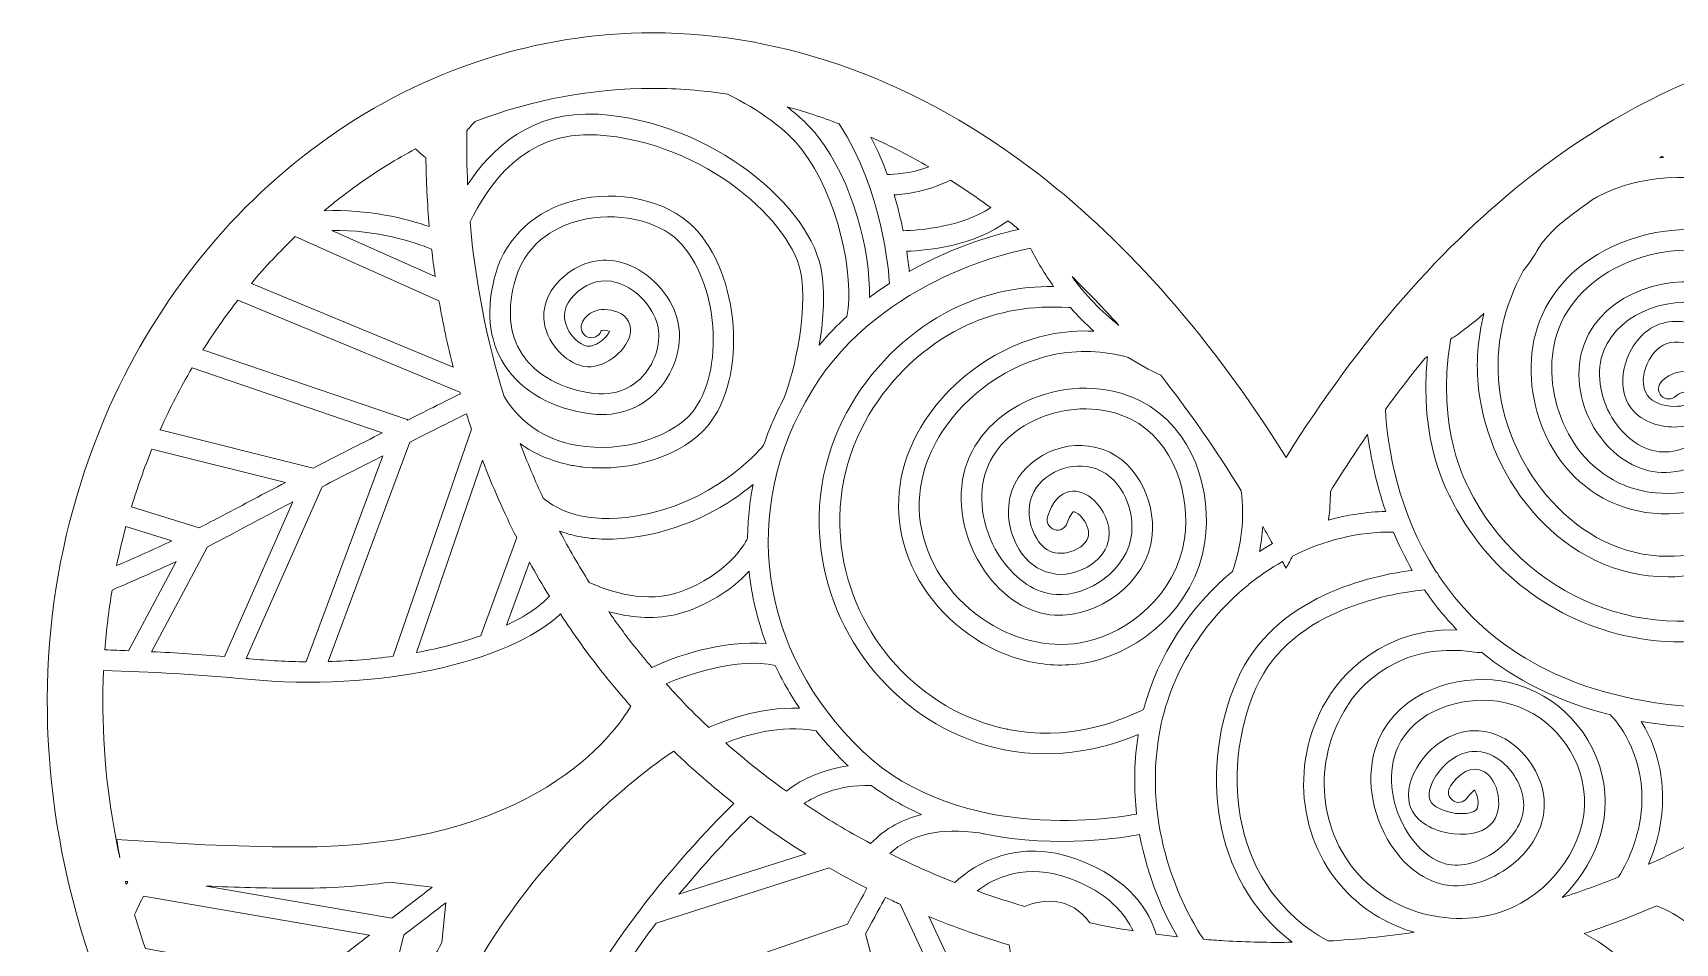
# Model space of a CAD drawing. Extents: x 16 to 8959, y -909 to -91.
# Drawn here: x 4625 to 5216, y -419 to -92 of the extents above; entities that cross this region are included whole.
import ezdxf

# ---------------------------------------------------------------- set-up
doc = ezdxf.new("R2010")
doc.units = 0
doc.header["$MEASUREMENT"] = 0
doc.layers.add('Layer 1', color=7, linetype='Continuous')

msp = doc.modelspace()

# ---------------------------------------------------------------- linework, layer by layer
at = {"layer": 'Layer 1', "lineweight": 0}
for points, knots in [([(5499.48, -226.33), (5481.85, -186.9), (5454.75, -153.49), (5421.11, -129.71), (5386.04, -104.91), (5345.53, -91.8), (5303.95, -91.8), (5256.05, -91.8), (5208.03, -109.39), (5165.06, -142.66), (5132.36, -167.98), (5102.49, -202.19), (5076, -244.61), (5049.52, -202.2), (5019.66, -168), (4986.95, -142.67), (4943.98, -109.4), (4895.95, -91.81), (4848.04, -91.8), (4806.47, -91.8), (4765.96, -104.91), (4730.9, -129.69), (4697.25, -153.47), (4670.15, -186.88), (4652.52, -226.31), (4631.14, -274.13), (4624.87, -327.84), (4634.41, -381.63), (4644.97, -441.15), (4673.77, -497.53), (4720, -549.22), (4873.89, -721.22), (5050.96, -885.08), (5052.74, -886.72), (5052.74, -886.72), (5076.01, -908.2), (5076.01, -908.2), (5076.01, -908.2), (5099.28, -886.71), (5099.28, -886.71), (5101.05, -885.08), (5278.13, -721.22), (5432.01, -549.22), (5478.24, -497.54), (5507.03, -441.16), (5517.59, -381.65), (5527.12, -327.86), (5520.86, -274.15), (5499.48, -226.33)], [0, 0, 0, 0, 1, 1, 1, 2, 2, 2, 3, 3, 3, 4, 4, 4, 5, 5, 5, 6, 6, 6, 7, 7, 7, 8, 8, 8, 9, 9, 9, 10, 10, 10, 11, 11, 11, 12, 12, 12, 13, 13, 13, 14, 14, 14, 15, 15, 15, 16, 16, 16, 16]), ([(4848.04, -111.8), (4848.04, -111.8), (4848.05, -111.8), (4848.06, -111.8), (4857.02, -111.8), (4865.99, -112.5), (4874.94, -113.86), (4886.35, -119.5), (4896.19, -126.6), (4901.68, -133.74), (4914.62, -150.61), (4920.85, -179.33), (4917.9, -193.83), (4914.45, -196.99), (4911.11, -200.44), (4907.94, -204.23), (4909.31, -196.31), (4910.08, -187.16), (4908.91, -178.43), (4905.7, -154.47), (4869.08, -123.55), (4828.34, -121.11), (4804.21, -119.65), (4789.83, -133.63), (4781.39, -146.45), (4781.1, -139.98), (4781.03, -133.5), (4781.15, -127.02), (4781.31, -126.83), (4781.46, -126.63), (4781.59, -126.4), (4781.62, -126.36), (4782.46, -125.33), (4784.14, -123.69), (4804.61, -115.85), (4826.17, -111.8), (4848.04, -111.8)], [0, 0, 0, 0, 1, 1, 1, 2, 2, 2, 3, 3, 3, 4, 4, 4, 5, 5, 5, 6, 6, 6, 7, 7, 7, 8, 8, 8, 9, 9, 9, 10, 10, 10, 11, 11, 11, 12, 12, 12, 12]), ([(4933.24, -181.96), (4930.83, -183.53), (4928.42, -185.23), (4926.03, -187.05), (4926.45, -169.98), (4920.1, -145.55), (4907.56, -129.22), (4904.73, -125.53), (4900.89, -121.88), (4896.37, -118.41), (4902.67, -120.13), (4908.94, -122.19), (4915.17, -124.57), (4930.86, -148.81), (4933.02, -178.11), (4933.24, -181.96)], [0, 0, 0, 0, 1, 1, 1, 2, 2, 2, 3, 3, 3, 4, 4, 4, 5, 5, 5, 5]), ([(4808.63, -259.28), (4805.61, -252.83), (4802.84, -246.27), (4800.33, -239.62), (4805.54, -243.35), (4811.59, -245.96), (4818.3, -247.32), (4819.88, -247.64), (4821.48, -247.88), (4823.13, -248.06), (4840.34, -249.93), (4859.13, -243.71), (4867.8, -233.27), (4882.21, -215.91), (4879.47, -178.35), (4862.57, -161.49), (4853.06, -152.01), (4835.53, -148.15), (4819.93, -152.1), (4805.81, -155.67), (4795.5, -165.08), (4791.64, -177.92), (4787.77, -190.81), (4788.85, -202.42), (4794.77, -211.47), (4800.94, -220.91), (4812.22, -227.28), (4825.85, -228.92), (4836.02, -230.16), (4845.01, -226.61), (4851.17, -218.91), (4857.13, -211.48), (4859.23, -201.13), (4856.39, -193.16), (4853.24, -184.29), (4845.36, -176.77), (4836.78, -174.44), (4829.61, -172.44), (4822.32, -174.18), (4816.32, -179.23), (4807.79, -186.41), (4808.33, -194.13), (4809.41, -198.09), (4811.45, -205.59), (4818.1, -210.9), (4823.24, -211.85), (4830.08, -213), (4838.17, -206.65), (4839.75, -200.84), (4840.77, -197.07), (4839.1, -193.74), (4835.47, -192.36), (4832.1, -191.07), (4829.12, -191), (4826.61, -192.15), (4823.67, -193.49), (4822.65, -195.98), (4822.47, -196.46), (4821.77, -198.39), (4822.73, -200.61), (4824.66, -201.31), (4826.55, -201.98), (4828.67, -201.11), (4829.37, -199.18), (4829.62, -198.73), (4830.62, -198.57), (4832.49, -199.18), (4832.21, -199.87), (4831.45, -201.08), (4829.91, -202.36), (4828.02, -203.92), (4825.89, -204.77), (4824.47, -204.52), (4821.9, -204.2), (4817.81, -200.73), (4816.57, -196.14), (4815.47, -192.14), (4817, -188.36), (4821.1, -184.91), (4825.29, -181.38), (4829.93, -180.19), (4834.84, -181.61), (4841.17, -183.33), (4847.03, -188.97), (4849.4, -195.64), (4851.37, -201.19), (4849.72, -208.85), (4845.38, -214.28), (4842.77, -217.52), (4836.89, -222.79), (4826.74, -221.56), (4815.37, -220.16), (4805.95, -215.02), (4800.98, -207.4), (4796.23, -200.14), (4795.48, -190.94), (4798.75, -180.05), (4802.98, -165.98), (4814.97, -161.01), (4821.75, -159.29), (4834.75, -156.02), (4849.71, -159.15), (4857.32, -166.75), (4871.65, -181.04), (4874.19, -213.95), (4862.08, -228.53), (4856.07, -235.77), (4840.65, -242.5), (4823.93, -240.68), (4814.72, -239.68), (4802.46, -235.7), (4794.49, -222.64), (4788.19, -202.26), (4784.11, -181.18), (4782.25, -159.86), (4788.66, -146.98), (4801.49, -126.92), (4827.9, -128.52), (4866.97, -130.91), (4899.02, -160.56), (4901.55, -179.42), (4904.17, -198.97), (4895.74, -222.04), (4895.33, -223.17), (4892.37, -228.75), (4889.91, -234.43), (4887.95, -240.18), (4885.65, -242.96), (4869.6, -261.25), (4841.69, -265.73), (4823.96, -268.57), (4813.86, -263.64), (4808.63, -259.28)], [0, 0, 0, 0, 1, 1, 1, 2, 2, 2, 3, 3, 3, 4, 4, 4, 5, 5, 5, 6, 6, 6, 7, 7, 7, 8, 8, 8, 9, 9, 9, 10, 10, 10, 11, 11, 11, 12, 12, 12, 13, 13, 13, 14, 14, 14, 15, 15, 15, 16, 16, 16, 17, 17, 17, 18, 18, 18, 19, 19, 19, 20, 20, 20, 21, 21, 21, 22, 22, 22, 23, 23, 23, 24, 24, 24, 25, 25, 25, 26, 26, 26, 27, 27, 27, 28, 28, 28, 29, 29, 29, 30, 30, 30, 31, 31, 31, 32, 32, 32, 33, 33, 33, 34, 34, 34, 35, 35, 35, 36, 36, 36, 37, 37, 37, 38, 38, 38, 39, 39, 39, 40, 40, 40, 41, 41, 41, 42, 42, 42, 43, 43, 43, 44, 44, 44, 44]), ([(4932.46, -142.73), (4930.84, -138.32), (4928.89, -133.8), (4926.58, -129.31), (4933.6, -132.48), (4940.55, -136.05), (4947.41, -140.05), (4940.47, -142.54), (4934.68, -142.76), (4932.46, -142.73)], [0, 0, 0, 0, 1, 1, 1, 2, 2, 2, 3, 3, 3, 3]), ([(4742.44, -146.03), (4748.98, -141.4), (4755.73, -137.24), (4762.64, -133.53), (4763.3, -134.11), (4763.96, -134.71), (4764.59, -135.34), (4765.14, -135.87), (4765.74, -136.3), (4766.38, -136.63), (4766.47, -144.95), (4766.87, -153.25), (4767.6, -161.52), (4759.42, -158.69), (4745.71, -155.14), (4729.72, -155.84), (4733.84, -152.4), (4738.07, -149.11), (4742.44, -146.03)], [0, 0, 0, 0, 1, 1, 1, 2, 2, 2, 3, 3, 3, 4, 4, 4, 5, 5, 5, 6, 6, 6, 6]), ([(5177.31, -158.47), (5180.37, -156.1), (5183.47, -153.82), (5186.58, -151.63), (5187.04, -151.37), (5187.5, -151.09), (5187.97, -150.84), (5205.39, -141.7), (5227.55, -141.46), (5248.78, -150.1), (5271.79, -159.51), (5289.01, -177.41), (5296.04, -199.22), (5308.55, -238.09), (5286.7, -282.38), (5247.33, -297.95), (5207.4, -313.74), (5161, -295.11), (5141.57, -255.3), (5141.45, -255.09), (5129.69, -234.19), (5135.19, -202.47), (5135.21, -202.34), (5135.21, -202.22), (5135.22, -202.1), (5135.48, -201.88), (5135.75, -201.66), (5136.02, -201.44), (5136.27, -201.33), (5136.53, -201.21), (5136.77, -201.04), (5139.45, -199.22), (5143.12, -196.48), (5147.22, -192.82), (5145, -201.6), (5144.28, -210.81), (5145.33, -219.98), (5149.14, -253.15), (5175.65, -287.47), (5213.41, -287.59), (5240.65, -287.65), (5272.49, -267.99), (5278.64, -234.99), (5282.94, -211.92), (5273.9, -181.75), (5248.3, -168.73), (5232.98, -160.92), (5212.94, -160.5), (5195.97, -167.6), (5181.16, -173.8), (5170.66, -184.6), (5166.39, -198.04), (5159.1, -220.99), (5170.04, -253.06), (5197.38, -262.4), (5211.19, -267.1), (5227.95, -265.15), (5241.12, -257.31), (5252.2, -250.71), (5259.33, -241.01), (5261.19, -229.98), (5264.31, -211.58), (5252.06, -187.47), (5229.5, -182.31), (5211.12, -178.19), (5187.06, -187.24), (5182.27, -207.19), (5179.91, -217.01), (5182.59, -228.6), (5189.26, -237.45), (5195.01, -245.08), (5202.99, -249.67), (5211.13, -250.01), (5220.2, -250.41), (5230.01, -245.69), (5236.75, -237.71), (5242.36, -231.07), (5244.73, -223.32), (5243.26, -216.46), (5241.69, -209.13), (5235.42, -201.95), (5227.29, -198.17), (5220.49, -195.02), (5213.56, -194.8), (5208.3, -197.58), (5203.23, -200.29), (5199.17, -205.99), (5197.72, -212.47), (5196.49, -217.94), (5197.36, -223.02), (5200.17, -226.77), (5204.23, -232.22), (5211.48, -233.89), (5216.9, -233.63), (5221.82, -233.4), (5225.64, -231.66), (5227.36, -228.84), (5228.73, -226.6), (5228.92, -223.47), (5227.88, -220.46), (5226.83, -217.45), (5224.73, -215.18), (5222.12, -214.22), (5218.65, -212.94), (5214.48, -214.07), (5211.24, -217.14), (5209.75, -218.55), (5209.69, -220.89), (5211.09, -222.38), (5212.5, -223.89), (5214.85, -223.95), (5216.34, -222.53), (5217.59, -221.36), (5218.96, -220.96), (5219.57, -221.19), (5220.01, -221.36), (5220.49, -221.96), (5220.79, -222.71), (5221.22, -223.77), (5221.15, -224.73), (5221.04, -224.95), (5220.78, -225.3), (5219.05, -226.25), (5215.79, -226.23), (5211.69, -226.23), (5207.88, -224.7), (5206.11, -222.32), (5204.1, -219.64), (5204.53, -216.02), (5204.96, -214.09), (5205.92, -209.8), (5208.67, -205.8), (5211.79, -204.14), (5214.97, -202.45), (5219.49, -202.73), (5224.16, -204.9), (5230.16, -207.69), (5234.92, -212.96), (5236, -218.01), (5236.99, -222.62), (5235.2, -228.05), (5231.08, -232.92), (5225.87, -239.09), (5218.17, -242.88), (5211.45, -242.6), (5205.56, -242.37), (5199.6, -238.83), (5195.19, -232.98), (5189.82, -225.86), (5187.64, -216.64), (5189.49, -208.92), (5193.16, -193.64), (5212.94, -185.97), (5227.84, -189.54), (5246.37, -193.79), (5256.43, -213.61), (5253.88, -228.74), (5252.38, -237.59), (5246.5, -245.47), (5237.32, -250.93), (5225.96, -257.69), (5211.56, -259.38), (5199.78, -255.37), (5177.16, -247.65), (5167.23, -219.92), (5173.47, -200.28), (5177.06, -188.96), (5186.07, -179.78), (5198.84, -174.45), (5213.83, -168.16), (5231.49, -168.52), (5244.93, -175.34), (5267.28, -186.71), (5275.14, -213.27), (5271.34, -233.63), (5265.9, -262.82), (5237.63, -280.22), (5213.43, -280.17), (5180.21, -280.08), (5156.07, -248.43), (5152.71, -219.13), (5151.06, -204.78), (5154.41, -190), (5161.41, -177.43), (5163.7, -174.4), (5165.94, -171.1), (5168.06, -167.52), (5169.81, -165.33), (5171.71, -163.26), (5173.71, -161.31), (5174.9, -160.35), (5176.1, -159.4), (5177.31, -158.47)], [0, 0, 0, 0, 1, 1, 1, 2, 2, 2, 3, 3, 3, 4, 4, 4, 5, 5, 5, 6, 6, 6, 7, 7, 7, 8, 8, 8, 9, 9, 9, 10, 10, 10, 11, 11, 11, 12, 12, 12, 13, 13, 13, 14, 14, 14, 15, 15, 15, 16, 16, 16, 17, 17, 17, 18, 18, 18, 19, 19, 19, 20, 20, 20, 21, 21, 21, 22, 22, 22, 23, 23, 23, 24, 24, 24, 25, 25, 25, 26, 26, 26, 27, 27, 27, 28, 28, 28, 29, 29, 29, 30, 30, 30, 31, 31, 31, 32, 32, 32, 33, 33, 33, 34, 34, 34, 35, 35, 35, 36, 36, 36, 37, 37, 37, 38, 38, 38, 39, 39, 39, 40, 40, 40, 41, 41, 41, 42, 42, 42, 43, 43, 43, 44, 44, 44, 45, 45, 45, 46, 46, 46, 47, 47, 47, 48, 48, 48, 49, 49, 49, 50, 50, 50, 51, 51, 51, 52, 52, 52, 53, 53, 53, 54, 54, 54, 55, 55, 55, 56, 56, 56, 57, 57, 57, 58, 58, 58, 59, 59, 59, 60, 60, 60, 61, 61, 61, 62, 62, 62, 63, 63, 63, 64, 64, 64, 64]), ([(5212.01, -136.59), (5211.49, -136.63), (5210.98, -136.69), (5210.46, -136.74), (5210.74, -136.59), (5211.02, -136.43), (5211.29, -136.28), (5211.53, -136.38), (5211.76, -136.49), (5212.01, -136.59)], [0, 0, 0, 0, 1, 1, 1, 2, 2, 2, 3, 3, 3, 3]), ([(4969.68, -154.7), (4959.04, -161.67), (4944.38, -162.84), (4938.16, -163), (4937.36, -159.05), (4936.31, -154.68), (4934.92, -150.09), (4939.35, -149.86), (4946.97, -148.8), (4955.23, -144.8), (4960.1, -147.89), (4964.92, -151.2), (4969.68, -154.7)], [0, 0, 0, 0, 1, 1, 1, 2, 2, 2, 3, 3, 3, 4, 4, 4, 4]), ([(5208.13, -332.74), (5168.28, -326.47), (5144.81, -307.83), (5131, -287.23), (5130.8, -286.61), (5130.44, -286.06), (5129.97, -285.64), (5116.16, -264.17), (5112.58, -240.89), (5111.75, -227.36), (5116.47, -220.89), (5121.28, -214.67), (5126.19, -208.71), (5126.42, -208.56), (5126.66, -208.43), (5126.89, -208.28), (5123.62, -238.76), (5134.64, -258.14), (5135.03, -258.78), (5148.15, -285.7), (5172.83, -303.7), (5200.11, -309.2), (5216.46, -312.49), (5233.75, -311.3), (5250.05, -304.85), (5292.99, -287.87), (5316.78, -239.47), (5303.1, -196.95), (5296.29, -175.8), (5280.79, -158.04), (5259.96, -147.14), (5270.74, -147.35), (5280.83, -145.78), (5290.41, -142.37), (5297.06, -146.6), (5329.25, -169.54), (5327.22, -215.68), (5326.21, -238.52), (5315.72, -288.76), (5283.21, -315.43), (5282.82, -315.75), (5282.43, -316.05), (5282.03, -316.36), (5281.36, -316.62), (5280.77, -317.07), (5280.35, -317.66), (5261.1, -332.09), (5236.83, -337.16), (5208.13, -332.74)], [0, 0, 0, 0, 1, 1, 1, 2, 2, 2, 3, 3, 3, 4, 4, 4, 5, 5, 5, 6, 6, 6, 7, 7, 7, 8, 8, 8, 9, 9, 9, 10, 10, 10, 11, 11, 11, 12, 12, 12, 13, 13, 13, 14, 14, 14, 15, 15, 15, 16, 16, 16, 16]), ([(4940.36, -177.63), (4940.18, -175.72), (4939.9, -173.26), (4939.47, -170.4), (4947.42, -170.11), (4963.96, -168.37), (4975.88, -159.41), (4977.21, -160.45), (4978.52, -161.5), (4979.84, -162.57), (4973.21, -163.96), (4957.37, -168.02), (4940.36, -177.63)], [0, 0, 0, 0, 1, 1, 1, 2, 2, 2, 3, 3, 3, 4, 4, 4, 4]), ([(4719.31, -165.14), (4719.31, -165.14), (4771.08, -188.23), (4771.08, -188.23), (4772.47, -196.24), (4774.17, -204.18), (4776.18, -212.05), (4776.18, -212.05), (4703.56, -181.96), (4703.56, -181.96), (4708.53, -176.04), (4713.78, -170.42), (4719.31, -165.14)], [0, 0, 0, 0, 1, 1, 1, 2, 2, 2, 3, 3, 3, 4, 4, 4, 4]), ([(4769.7, -179.48), (4769.7, -179.48), (4732.55, -162.91), (4732.55, -162.91), (4748.81, -162.64), (4762.13, -167.09), (4768.43, -169.66), (4768.8, -172.94), (4769.23, -176.22), (4769.7, -179.48)], [0, 0, 0, 0, 1, 1, 1, 2, 2, 2, 3, 3, 3, 3]), ([(4908.53, -277.31), (4912.76, -312.85), (4939.76, -342.62), (4974.18, -349.69), (4974.28, -349.71), (4974.37, -349.73), (4974.47, -349.75), (4994.45, -353.78), (5012.03, -348.82), (5022.82, -344.27), (5022.75, -344.67), (5022.67, -345.06), (5022.61, -345.47), (5021.19, -355.28), (5021.24, -364.47), (5022.2, -372.9), (5016.44, -374.04), (4959.07, -384.29), (4923.49, -350.23), (4886.14, -314.49), (4879.03, -263.56), (4905.38, -220.48), (4930.58, -179.25), (4980.77, -169.89), (4984.03, -169.32), (4986.44, -174.13), (4989.22, -178.72), (4992.34, -183.06), (4980.13, -182.99), (4968.59, -185.4), (4957.97, -190.28), (4930.67, -202.84), (4903.55, -235.42), (4908.53, -277.31)], [0, 0, 0, 0, 1, 1, 1, 2, 2, 2, 3, 3, 3, 4, 4, 4, 5, 5, 5, 6, 6, 6, 7, 7, 7, 8, 8, 8, 9, 9, 9, 10, 10, 10, 11, 11, 11, 11]), ([(5015.86, -197.11), (5009.49, -192.04), (5003.8, -186.12), (4998.96, -179.53), (5004.7, -185.08), (5010.33, -190.94), (5015.86, -197.11)], [0, 0, 0, 0, 1, 1, 1, 2, 2, 2, 2]), ([(4778.61, -221.09), (4778.66, -221.29), (4778.73, -221.49), (4778.79, -221.69), (4778.11, -222.03), (4770.77, -225.65), (4759.89, -231.13), (4759.78, -231.08), (4759.68, -231.02), (4759.58, -230.98), (4759.58, -230.98), (4686.12, -205.87), (4686.12, -205.87), (4690.04, -199.66), (4694.23, -193.69), (4698.7, -187.97), (4698.7, -187.97), (4778.61, -221.09), (4778.61, -221.09)], [0, 0, 0, 0, 1, 1, 1, 2, 2, 2, 3, 3, 3, 4, 4, 4, 5, 5, 5, 6, 6, 6, 6]), ([(4937.72, -272.88), (4940.97, -287.73), (4950.72, -301.27), (4964.46, -310.02), (4970.85, -314.1), (4977.66, -316.86), (4984.55, -318.25), (4991.65, -319.68), (4998.83, -319.66), (5005.76, -318.11), (5022.98, -314.27), (5043.16, -299.12), (5046.76, -274.93), (5049.37, -257.42), (5043.18, -234.07), (5023.44, -224.18), (5011.78, -218.33), (4997.01, -218.17), (4983.94, -223.76), (4972.37, -228.71), (4963.86, -237.6), (4960.62, -248.15), (4957.02, -259.82), (4959.66, -274.11), (4967.5, -285.42), (4974.1, -294.96), (4983.29, -300.79), (4992.75, -301.35), (5007.89, -302.27), (5026.1, -290.16), (5027.82, -272.58), (5029.05, -259.87), (5021.66, -244.18), (5007.57, -240.96), (4994.24, -237.73), (4979.85, -246.1), (4976.74, -258.47), (4975.18, -264.69), (4976.41, -272.08), (4979.96, -277.75), (4982.76, -282.24), (4986.77, -285.23), (4991.23, -286.17), (4996.06, -287.52), (5001.72, -285.97), (5006.04, -283), (5009.44, -280.66), (5011.62, -277.44), (5012.19, -273.91), (5013.08, -268.32), (5009.97, -263.03), (5007.04, -260.19), (5004.25, -257.5), (5000.99, -256.29), (4998.09, -256.85), (4994.6, -257.53), (4991.78, -260.75), (4990.16, -265.93), (4989.55, -267.88), (4990.64, -269.96), (4992.59, -270.57), (4994.62, -271.2), (4996.63, -270.09), (4997.24, -268.14), (4998.11, -265.36), (4999.22, -264.23), (4999.52, -264.13), (4999.68, -264.12), (5000.72, -264.33), (5002.09, -265.74), (5004.05, -267.76), (5005.19, -270.64), (5004.86, -272.75), (5004.53, -274.76), (5002.83, -276.2), (5001.84, -276.88), (4999.23, -278.67), (4995.62, -279.49), (4992.83, -278.92), (4992.81, -278.92), (4992.78, -278.91), (4992.76, -278.91), (4990.29, -278.39), (4987.98, -276.58), (4986.25, -273.82), (4983.77, -269.86), (4982.87, -264.54), (4983.94, -260.27), (4986.26, -251.03), (4997.45, -245.96), (5005.92, -248.2), (5016.08, -250.52), (5021.36, -262.29), (5020.43, -271.86), (5019.14, -285.15), (5004.73, -294.64), (4993.2, -293.94), (4986.03, -293.46), (4978.9, -288.85), (4973.61, -281.21), (4967.03, -271.71), (4964.77, -259.88), (4967.71, -250.34), (4970.31, -241.87), (4977.29, -234.67), (4986.86, -230.58), (4997.94, -225.84), (5010.37, -225.93), (5020.12, -230.82), (5035.82, -238.69), (5041.72, -258.42), (5039.42, -273.84), (5036.33, -294.57), (5018.97, -307.56), (5004.15, -310.87), (4992.42, -313.49), (4979.74, -310.97), (4968.45, -303.77), (4956.36, -296.06), (4947.8, -284.23), (4944.96, -271.3), (4941.63, -256.1), (4947.03, -243.44), (4952.14, -235.51), (4961.06, -221.69), (4976.34, -211.04), (4992.02, -207.7), (5001.08, -205.78), (5010.43, -206.19), (5019.2, -208.61), (5022.93, -211.01), (5026.84, -213.15), (5030.89, -215.01), (5040.96, -227.77), (5050.64, -241.64), (5059.9, -256.59), (5061.05, -266.3), (5060.05, -276.41), (5056.68, -285.62), (5041.48, -298.3), (5029.91, -315.66), (5024.72, -335.29), (5024.54, -335.35), (5024.37, -335.4), (5024.2, -335.49), (5015.19, -339.93), (4996.98, -346.72), (4975.94, -342.48), (4975.85, -342.46), (4975.76, -342.44), (4975.68, -342.42), (4944.34, -335.98), (4919.76, -308.84), (4915.91, -276.43), (4911.36, -238.23), (4936.13, -208.5), (4961.07, -197.03), (4972.24, -191.89), (4984.58, -189.75), (4997.75, -190.69), (4997.96, -190.7), (4998.18, -190.69), (4998.39, -190.67), (5001.02, -193.67), (5003.83, -196.5), (5006.8, -199.16), (5001.36, -198.9), (4995.87, -199.3), (4990.48, -200.44), (4972.94, -204.17), (4955.85, -216.06), (4945.91, -231.49), (4937.47, -244.56), (4934.64, -258.88), (4937.72, -272.88)], [0, 0, 0, 0, 1, 1, 1, 2, 2, 2, 3, 3, 3, 4, 4, 4, 5, 5, 5, 6, 6, 6, 7, 7, 7, 8, 8, 8, 9, 9, 9, 10, 10, 10, 11, 11, 11, 12, 12, 12, 13, 13, 13, 14, 14, 14, 15, 15, 15, 16, 16, 16, 17, 17, 17, 18, 18, 18, 19, 19, 19, 20, 20, 20, 21, 21, 21, 22, 22, 22, 23, 23, 23, 24, 24, 24, 25, 25, 25, 26, 26, 26, 27, 27, 27, 28, 28, 28, 29, 29, 29, 30, 30, 30, 31, 31, 31, 32, 32, 32, 33, 33, 33, 34, 34, 34, 35, 35, 35, 36, 36, 36, 37, 37, 37, 38, 38, 38, 39, 39, 39, 40, 40, 40, 41, 41, 41, 42, 42, 42, 43, 43, 43, 44, 44, 44, 45, 45, 45, 46, 46, 46, 47, 47, 47, 48, 48, 48, 49, 49, 49, 50, 50, 50, 51, 51, 51, 52, 52, 52, 53, 53, 53, 54, 54, 54, 55, 55, 55, 56, 56, 56, 57, 57, 57, 58, 58, 58, 58]), ([(4682.17, -212.37), (4682.17, -212.37), (4750.65, -235.78), (4750.65, -235.78), (4743.11, -239.59), (4734.58, -243.93), (4725.73, -248.49), (4725.73, -248.49), (4670.69, -234.68), (4670.69, -234.68), (4670.72, -234.61), (4670.75, -234.54), (4670.78, -234.47), (4674.19, -226.84), (4678.01, -219.47), (4682.17, -212.37)], [0, 0, 0, 0, 1, 1, 1, 2, 2, 2, 3, 3, 3, 4, 4, 4, 5, 5, 5, 5]), ([(4760.63, -239.06), (4770.72, -233.98), (4778.21, -230.26), (4780.97, -228.89), (4781.54, -230.72), (4782.13, -232.54), (4782.74, -234.36), (4782.74, -234.36), (4754.62, -316.14), (4754.62, -316.14), (4747.2, -317.17), (4739.35, -317.83), (4731.19, -318.05), (4731.19, -318.05), (4760.63, -239.06), (4760.63, -239.06)], [0, 0, 0, 0, 1, 1, 1, 2, 2, 2, 3, 3, 3, 4, 4, 4, 5, 5, 5, 5]), ([(5105.38, -236.31), (5106.44, -244.26), (5108.37, -253.87), (5111.87, -264.02), (5104.86, -264.19), (5097.95, -265.27), (5091.26, -267.16), (5091.77, -263.58), (5091.97, -260.14), (5091.95, -256.86), (5096.33, -249.77), (5100.81, -242.91), (5105.38, -236.31)], [0, 0, 0, 0, 1, 1, 1, 2, 2, 2, 3, 3, 3, 4, 4, 4, 4]), ([(4660.4, -262.32), (4662.53, -255.3), (4664.97, -248.39), (4667.75, -241.59), (4667.75, -241.59), (4715.77, -253.64), (4715.77, -253.64), (4708.18, -257.59), (4700.53, -261.61), (4693.24, -265.52), (4690.58, -266.94), (4687.72, -268.41), (4684.71, -269.9), (4684.71, -269.9), (4660.4, -262.32), (4660.4, -262.32)], [0, 0, 0, 0, 1, 1, 1, 2, 2, 2, 3, 3, 3, 4, 4, 4, 5, 5, 5, 5]), ([(4729.05, -255.13), (4736.71, -251.19), (4744.13, -247.41), (4750.88, -243.99), (4750.88, -243.99), (4723.29, -318.01), (4723.29, -318.01), (4723.28, -318.05), (4723.27, -318.08), (4723.26, -318.12), (4716.6, -318.07), (4709.79, -317.71), (4702.87, -317.02), (4702.46, -316.98), (4702.05, -316.95), (4701.63, -316.91), (4701.63, -316.91), (4729.05, -255.13), (4729.05, -255.13)], [0, 0, 0, 0, 1, 1, 1, 2, 2, 2, 3, 3, 3, 4, 4, 4, 5, 5, 5, 6, 6, 6, 6]), ([(4786.74, -245.54), (4790.36, -255.04), (4794.46, -264.35), (4799.04, -273.44), (4799.04, -273.44), (4786.15, -308.61), (4786.15, -308.61), (4786.13, -308.66), (4786.12, -308.71), (4786.11, -308.75), (4779.27, -311.18), (4771.46, -313.24), (4762.93, -314.81), (4762.93, -314.81), (4786.74, -245.54), (4786.74, -245.54)], [0, 0, 0, 0, 1, 1, 1, 2, 2, 2, 3, 3, 3, 4, 4, 4, 5, 5, 5, 5]), ([(4821.17, -273), (4827.05, -274.18), (4834.21, -274.44), (4842.86, -273.06), (4861.86, -270.01), (4875.69, -261.32), (4884.17, -254.27), (4882.89, -260.75), (4882.22, -267.26), (4882.16, -273.74), (4880.93, -276.09), (4874.56, -286.83), (4858.28, -292.82), (4845.8, -297.43), (4832.3, -292.83), (4825.18, -289.57), (4821.37, -283.54), (4817.81, -277.38), (4814.5, -271.09), (4816.52, -271.85), (4818.73, -272.51), (4821.17, -273)], [0, 0, 0, 0, 1, 1, 1, 2, 2, 2, 3, 3, 3, 4, 4, 4, 5, 5, 5, 6, 6, 6, 7, 7, 7, 7]), ([(4687.72, -276.7), (4690.9, -275.12), (4693.93, -273.57), (4696.74, -272.06), (4703.79, -268.29), (4711.17, -264.41), (4718.51, -260.59), (4718.51, -260.59), (4693.83, -316.2), (4693.83, -316.2), (4685.16, -315.48), (4676.32, -314.92), (4667.58, -314.5), (4667.58, -314.5), (4687.72, -276.7), (4687.72, -276.7)], [0, 0, 0, 0, 1, 1, 1, 2, 2, 2, 3, 3, 3, 4, 4, 4, 5, 5, 5, 5]), ([(4674.91, -274.61), (4668.6, -277.57), (4661.88, -280.57), (4655.04, -283.53), (4656, -278.8), (4657.11, -274.1), (4658.36, -269.45), (4658.36, -269.45), (4674.91, -274.61), (4674.91, -274.61)], [0, 0, 0, 0, 1, 1, 1, 2, 2, 2, 3, 3, 3, 3]), ([(5114.68, -271.43), (5116.58, -276.01), (5118.82, -280.64), (5121.45, -285.23), (5107.22, -286.99), (5071.48, -294.4), (5058.35, -324.7), (5045, -355.46), (5048.51, -396.24), (5078.23, -419.05), (5070.11, -419.18), (5061.97, -419.01), (5053.82, -418.53), (5051.3, -418.38), (5048.79, -418.2), (5046.29, -418), (5039.86, -408.21), (5024.95, -381.14), (5029.96, -346.53), (5033.16, -324.41), (5045.16, -304.68), (5061.73, -290.99), (5062.07, -290.78), (5062.38, -290.53), (5062.64, -290.22), (5066.44, -287.16), (5070.48, -284.42), (5074.7, -282.04), (5075.13, -282.84), (5075.57, -283.63), (5076.01, -284.43), (5076.79, -282.97), (5077.58, -281.53), (5078.38, -280.09), (5089.63, -274.43), (5102.01, -271.28), (5114.68, -271.43)], [0, 0, 0, 0, 1, 1, 1, 2, 2, 2, 3, 3, 3, 4, 4, 4, 5, 5, 5, 6, 6, 6, 7, 7, 7, 8, 8, 8, 9, 9, 9, 10, 10, 10, 11, 11, 11, 12, 12, 12, 12]), ([(5066.41, -278.46), (5067.02, -275.49), (5067.42, -272.49), (5067.64, -269.48), (5068.81, -271.51), (5069.98, -273.55), (5071.13, -275.61), (5069.54, -276.52), (5067.96, -277.46), (5066.41, -278.46)], [0, 0, 0, 0, 1, 1, 1, 2, 2, 2, 3, 3, 3, 3]), ([(4653.41, -292.3), (4661.29, -288.93), (4669.11, -285.49), (4676.43, -282.09), (4676.43, -282.09), (4659.36, -314.14), (4659.36, -314.14), (4656.48, -314.03), (4653.63, -313.93), (4650.8, -313.84), (4651.35, -306.6), (4652.23, -299.42), (4653.41, -292.3)], [0, 0, 0, 0, 1, 1, 1, 2, 2, 2, 3, 3, 3, 4, 4, 4, 4]), ([(4803.69, -282.32), (4805.96, -286.45), (4808.33, -290.54), (4810.8, -294.57), (4807.33, -298.29), (4802.07, -301.83), (4795.38, -304.97), (4795.38, -304.97), (4803.69, -282.32), (4803.69, -282.32)], [0, 0, 0, 0, 1, 1, 1, 2, 2, 2, 3, 3, 3, 3]), ([(4836.62, -301.15), (4843.94, -302.62), (4852.46, -302.87), (4860.85, -299.78), (4871.32, -295.93), (4878.3, -290.29), (4882.71, -285.5), (4883.62, -294.33), (4885.66, -303.05), (4888.82, -311.52), (4873.71, -310.34), (4855.79, -316.1), (4847.71, -320.19), (4845.61, -317.72), (4843.53, -315.23), (4841.51, -312.68), (4838.26, -308.56), (4835.15, -304.35), (4832.16, -300.06), (4833.58, -300.47), (4835.07, -300.83), (4836.62, -301.15)], [0, 0, 0, 0, 1, 1, 1, 2, 2, 2, 3, 3, 3, 4, 4, 4, 5, 5, 5, 6, 6, 6, 7, 7, 7, 7]), ([(5091.08, -418.6), (5056.76, -399.75), (5051.87, -358.27), (5065.15, -327.65), (5077.9, -298.26), (5116.94, -293.05), (5125.84, -292.24), (5129.19, -297.19), (5133.05, -302.02), (5137.51, -306.61), (5106.13, -305.63), (5091.79, -330.02), (5091.74, -330.12), (5077, -352.87), (5079.8, -382.9), (5098.4, -401.54), (5105.05, -408.21), (5113.29, -412.89), (5122.09, -415.47), (5111.85, -417), (5101.5, -418.03), (5091.08, -418.6)], [0, 0, 0, 0, 1, 1, 1, 2, 2, 2, 3, 3, 3, 4, 4, 4, 5, 5, 5, 6, 6, 6, 7, 7, 7, 7]), ([(4650.35, -321.25), (4667.21, -321.77), (4685.23, -322.72), (4702.14, -324.4), (4748.74, -329.05), (4796.31, -318.45), (4814.82, -300.91), (4819.5, -308.1), (4824.51, -315.1), (4829.87, -321.88), (4833.19, -326.07), (4836.61, -330.13), (4840.13, -334.1), (4834.53, -343.76), (4805.44, -385.12), (4719.12, -384.77), (4697.39, -384.69), (4676.01, -383.56), (4655.02, -382.03), (4655.42, -384.23), (4655.79, -386.43), (4656.18, -388.63), (4655.42, -385.14), (4654.73, -381.65), (4654.11, -378.14), (4650.72, -359.05), (4649.49, -339.99), (4650.35, -321.25)], [0, 0, 0, 0, 1, 1, 1, 2, 2, 2, 3, 3, 3, 4, 4, 4, 5, 5, 5, 6, 6, 6, 7, 7, 7, 8, 8, 8, 9, 9, 9, 9]), ([(5189.71, -358.65), (5185.43, -341.15), (5170.88, -327.63), (5153.36, -325.01), (5137.24, -322.61), (5116.98, -328.99), (5109.46, -345.85), (5104.69, -356.51), (5105.84, -370.31), (5112.44, -381.85), (5117.99, -391.54), (5126.13, -397.66), (5134.78, -398.62), (5142.99, -399.54), (5152.86, -395.72), (5159.93, -388.89), (5166.29, -382.76), (5169.48, -375.27), (5168.91, -367.81), (5168.38, -360.83), (5164.46, -353.47), (5158.68, -348.6), (5153.75, -344.46), (5147.89, -342.49), (5142.19, -343.03), (5133.24, -343.89), (5126.45, -350.41), (5123.08, -356.23), (5119.96, -361.59), (5119.23, -367.01), (5121.07, -371.1), (5123.59, -376.7), (5130.56, -379.39), (5136.26, -380.04), (5142.61, -380.76), (5147.93, -379.16), (5150.51, -375.77), (5153.32, -372.07), (5152.84, -366.74), (5151.59, -363.3), (5150.33, -359.86), (5148.18, -357.63), (5145.53, -357.03), (5140.92, -355.89), (5137.52, -359.63), (5135.17, -362.79), (5133.95, -364.44), (5134.3, -366.76), (5135.94, -367.98), (5137.6, -369.22), (5139.92, -368.85), (5141.13, -367.22), (5142.62, -365.2), (5143.87, -364.37), (5143.65, -364.17), (5143.91, -364.35), (5144.72, -365.47), (5145.04, -367.48), (5145.33, -369.31), (5145.02, -370.73), (5144.6, -371.28), (5143.84, -372.28), (5140.96, -373.1), (5137.1, -372.66), (5132.74, -372.13), (5128.82, -370.22), (5127.84, -368.05), (5127.03, -366.26), (5127.68, -363.08), (5129.5, -359.95), (5131.83, -355.93), (5136.74, -351.01), (5142.9, -350.42), (5147.66, -349.95), (5151.51, -352.26), (5153.9, -354.28), (5158.14, -357.85), (5161.13, -363.39), (5161.51, -368.37), (5162.05, -375.42), (5157.52, -380.91), (5154.78, -383.55), (5149.32, -388.82), (5141.61, -391.91), (5135.61, -391.24), (5129.43, -390.52), (5123.17, -385.66), (5118.89, -378.17), (5113.44, -368.64), (5112.42, -357.41), (5116.23, -348.87), (5122.19, -335.54), (5139.24, -330.41), (5152.26, -332.35), (5166.87, -334.55), (5178.93, -345.81), (5182.5, -360.4), (5186.77, -377.93), (5176.29, -394.35), (5164, -402.84), (5146.13, -415.17), (5119.63, -412.3), (5103.66, -396.3), (5087.51, -380.12), (5085.12, -353.99), (5098.07, -333.99), (5098.66, -332.98), (5112.72, -309.38), (5144.85, -314.77), (5145.37, -314.86), (5145.89, -314.83), (5146.37, -314.71), (5158.23, -324.37), (5173.42, -332.37), (5192.84, -337.22), (5195.04, -339.54), (5204.4, -350.44), (5204.12, -367.87), (5203.93, -379.81), (5199.35, -389.61), (5195.68, -395.57), (5189.04, -398.24), (5182.29, -400.7), (5175.44, -402.94), (5186.32, -392.2), (5193.93, -375.96), (5189.71, -358.65)], [0, 0, 0, 0, 1, 1, 1, 2, 2, 2, 3, 3, 3, 4, 4, 4, 5, 5, 5, 6, 6, 6, 7, 7, 7, 8, 8, 8, 9, 9, 9, 10, 10, 10, 11, 11, 11, 12, 12, 12, 13, 13, 13, 14, 14, 14, 15, 15, 15, 16, 16, 16, 17, 17, 17, 18, 18, 18, 19, 19, 19, 20, 20, 20, 21, 21, 21, 22, 22, 22, 23, 23, 23, 24, 24, 24, 25, 25, 25, 26, 26, 26, 27, 27, 27, 28, 28, 28, 29, 29, 29, 30, 30, 30, 31, 31, 31, 32, 32, 32, 33, 33, 33, 34, 34, 34, 35, 35, 35, 36, 36, 36, 37, 37, 37, 38, 38, 38, 39, 39, 39, 40, 40, 40, 41, 41, 41, 42, 42, 42, 42]), ([(4892.14, -319.43), (4894.6, -324.71), (4897.52, -329.86), (4900.87, -334.85), (4886.26, -334.26), (4872.82, -339.67), (4868.23, -341.76), (4866.2, -339.85), (4864.2, -337.92), (4862.23, -335.95), (4861.95, -335.61), (4861.64, -335.31), (4861.31, -335.04), (4858.42, -332.11), (4855.6, -329.11), (4852.84, -326.04), (4860.75, -322.66), (4878.43, -316.52), (4892.14, -319.43)], [0, 0, 0, 0, 1, 1, 1, 2, 2, 2, 3, 3, 3, 4, 4, 4, 5, 5, 5, 6, 6, 6, 6]), ([(4906.83, -342.98), (4910.32, -347.35), (4914.15, -351.57), (4918.36, -355.6), (4918.37, -355.61), (4918.38, -355.62), (4918.39, -355.62), (4906.14, -357.27), (4898.58, -362.69), (4896.13, -364.71), (4888.55, -359.28), (4881.26, -353.46), (4874.28, -347.28), (4880.92, -344.67), (4894.19, -340.55), (4906.83, -342.98)], [0, 0, 0, 0, 1, 1, 1, 2, 2, 2, 3, 3, 3, 4, 4, 4, 5, 5, 5, 5]), ([(5203.87, -339.56), (5204.91, -339.74), (5205.94, -339.91), (5207, -340.07), (5211.86, -340.82), (5216.6, -341.31), (5221.22, -341.55), (5221.29, -341.69), (5221.34, -341.83), (5221.43, -341.97), (5221.53, -342.14), (5231.54, -358.78), (5227.14, -380.83), (5220.52, -384.41), (5213.74, -387.77), (5206.81, -390.87), (5206.69, -390.91), (5206.57, -390.96), (5206.45, -391), (5209.16, -384.76), (5211.4, -376.95), (5211.54, -367.99), (5211.75, -355.38), (5207.69, -345.78), (5203.87, -339.56)], [0, 0, 0, 0, 1, 1, 1, 2, 2, 2, 3, 3, 3, 4, 4, 4, 5, 5, 5, 6, 6, 6, 7, 7, 7, 8, 8, 8, 8]), ([(4778.96, -437.81), (4803.72, -388.49), (4842.22, -359.31), (4855.57, -350.23), (4862.48, -356.89), (4869.71, -363.17), (4877.24, -369.09), (4864.61, -381.47), (4820.47, -427.17), (4810.25, -470.58), (4804.81, -493.69), (4806.54, -521.73), (4808.22, -548.85), (4808.97, -560.84), (4809.69, -572.58), (4809.8, -583.56), (4809.79, -583.71), (4809.79, -583.86), (4809.8, -584.01), (4809.89, -595.23), (4809.31, -605.65), (4807.42, -614.73), (4791.32, -597.65), (4775.13, -580.23), (4759.08, -562.63), (4761.77, -513.13), (4765.54, -464.53), (4778.96, -437.81)], [0, 0, 0, 0, 1, 1, 1, 2, 2, 2, 3, 3, 3, 4, 4, 4, 5, 5, 5, 6, 6, 6, 7, 7, 7, 8, 8, 8, 9, 9, 9, 9]), ([(4926.46, -383.56), (4918.23, -379.15), (4910.25, -374.34), (4902.56, -369.16), (4906.16, -366.69), (4914.3, -362.36), (4926.67, -362.6), (4932.46, -366.9), (4938.58, -370.33), (4944.81, -373.06), (4938.23, -374.68), (4931.84, -377.89), (4926.46, -383.56)], [0, 0, 0, 0, 1, 1, 1, 2, 2, 2, 3, 3, 3, 4, 4, 4, 4]), ([(4883.21, -373.66), (4889.63, -378.44), (4896.26, -382.96), (4903.08, -387.2), (4903.08, -387.2), (4857.47, -401.8), (4857.47, -401.8), (4868.6, -388.31), (4878.75, -378.03), (4883.21, -373.66)], [0, 0, 0, 0, 1, 1, 1, 2, 2, 2, 3, 3, 3, 3]), ([(5000.65, -389.14), (4979.76, -381.5), (4964.3, -390.52), (4956.76, -397.55), (4948.76, -394.4), (4940.94, -390.93), (4933.34, -387.13), (4940.78, -380.23), (4951.61, -377.74), (4965.64, -379.71), (4966.22, -379.84), (4966.8, -379.97), (4967.38, -380.09), (4993.96, -385.44), (5018.03, -381.29), (5023.28, -380.25), (5026.22, -396.34), (5032.25, -409.07), (5036.95, -417.11), (5034.38, -416.83), (5031.82, -416.52), (5029.28, -416.18), (5026.95, -408.44), (5020.2, -396.27), (5000.65, -389.14)], [0, 0, 0, 0, 1, 1, 1, 2, 2, 2, 3, 3, 3, 4, 4, 4, 5, 5, 5, 6, 6, 6, 7, 7, 7, 8, 8, 8, 8]), ([(4911.56, -392.28), (4916, -394.84), (4920.52, -397.29), (4925.12, -399.62), (4923.63, -402.37), (4921.23, -406.8), (4918.12, -412.53), (4918.12, -412.53), (4828.87, -443.47), (4828.87, -443.47), (4834.75, -432.44), (4841.98, -421.76), (4849.29, -412.14), (4849.51, -412.11), (4849.74, -412.07), (4849.96, -412), (4849.96, -412), (4911.56, -392.28), (4911.56, -392.28)], [0, 0, 0, 0, 1, 1, 1, 2, 2, 2, 3, 3, 3, 4, 4, 4, 5, 5, 5, 6, 6, 6, 6]), ([(5005.32, -412.07), (4998.53, -402.45), (4988.42, -403.47), (4981.93, -406.18), (4976.13, -404.48), (4970.41, -402.6), (4964.78, -400.58), (4971.27, -395.64), (4982.6, -390.43), (4998.11, -396.11), (5012.02, -401.19), (5018.18, -409), (5020.91, -414.95), (5015.66, -414.12), (5010.46, -413.16), (5005.32, -412.07)], [0, 0, 0, 0, 1, 1, 1, 2, 2, 2, 3, 3, 3, 4, 4, 4, 5, 5, 5, 5]), ([(4658.48, -398.32), (4658.37, -397.93), (4658.28, -397.53), (4658.18, -397.13), (4658.48, -397.15), (4658.77, -397.18), (4659.07, -397.2), (4658.88, -397.56), (4658.68, -397.93), (4658.48, -398.32)], [0, 0, 0, 0, 1, 1, 1, 2, 2, 2, 3, 3, 3, 3]), ([(4754.14, -410.36), (4754.14, -410.36), (4687.32, -398.82), (4687.32, -398.82), (4697.8, -399.28), (4708.37, -399.58), (4719.06, -399.62), (4731.56, -399.67), (4742.96, -398.88), (4753.39, -397.47), (4753.39, -397.47), (4768.59, -399.28), (4768.59, -399.28), (4764.07, -402.75), (4759.17, -406.5), (4754.14, -410.36)], [0, 0, 0, 0, 1, 1, 1, 2, 2, 2, 3, 3, 3, 4, 4, 4, 5, 5, 5, 5]), ([(4746.11, -416.5), (4739.04, -421.92), (4731.94, -427.34), (4725.48, -432.27), (4725.48, -432.27), (4665.41, -421.3), (4665.41, -421.3), (4664, -417.27), (4662.68, -413.22), (4661.47, -409.15), (4662.63, -406.63), (4663.74, -404.38), (4664.72, -402.46), (4664.72, -402.46), (4746.11, -416.5), (4746.11, -416.5)], [0, 0, 0, 0, 1, 1, 1, 2, 2, 2, 3, 3, 3, 4, 4, 4, 5, 5, 5, 5]), ([(4758.38, -416.45), (4763.68, -412.4), (4768.83, -408.45), (4773.55, -404.82), (4773.55, -404.82), (4772.14, -419.19), (4772.14, -419.19), (4769.92, -423.04), (4767.76, -427.02), (4765.69, -431.15), (4759.7, -443.09), (4755.5, -458.54), (4752.43, -476.09), (4749.57, -477.38), (4746.1, -478.86), (4742.19, -480.37), (4742.19, -480.37), (4758.38, -416.45), (4758.38, -416.45)], [0, 0, 0, 0, 1, 1, 1, 2, 2, 2, 3, 3, 3, 4, 4, 4, 5, 5, 5, 6, 6, 6, 6]), ([(4931.78, -402.9), (4933.54, -403.74), (4935.31, -404.56), (4937.09, -405.37), (4937.09, -405.37), (4970.6, -476.92), (4970.6, -476.92), (4965.86, -489.95), (4959.03, -502.41), (4950.77, -513.7), (4950.77, -513.7), (4924.66, -416.04), (4924.66, -416.04), (4927.86, -410.13), (4930.31, -405.62), (4931.78, -402.9)], [0, 0, 0, 0, 1, 1, 1, 2, 2, 2, 3, 3, 3, 4, 4, 4, 5, 5, 5, 5]), ([(5210.12, -752.28), (5210.24, -752.05), (5210.35, -751.81), (5210.47, -751.59), (5211.97, -748.76), (5212.46, -745.26), (5212.55, -741.84), (5212.66, -737.75), (5212.65, -733.7), (5211.99, -729.65), (5211.99, -729.65), (5211.99, -729.64), (5211.99, -729.64), (5210.27, -724.19), (5207.89, -719.02), (5204.2, -714.42), (5201.11, -710.57), (5197.48, -707.36), (5193.39, -704.63), (5190.46, -702.66), (5189.93, -700.39), (5192.77, -698.62), (5201.42, -693.25), (5202.38, -684.85), (5202.71, -675.95), (5202.76, -674.58), (5202.81, -673.43), (5202.89, -672.46), (5201.02, -669.08), (5199.46, -665.54), (5197.79, -662.12), (5199.74, -642.9), (5203.92, -606.92), (5210.59, -574.9), (5213.98, -558.64), (5217.26, -538.84), (5218.59, -518.69), (5218.61, -518.53), (5218.62, -518.38), (5218.62, -518.23), (5220.14, -494.62), (5218.98, -470.55), (5212.14, -451.11), (5212.11, -451.04), (5212.09, -450.97), (5212.06, -450.9), (5206.57, -435.43), (5197.48, -422.93), (5183.27, -415.96), (5192.14, -412.97), (5200.84, -409.63), (5209.36, -405.94), (5224.85, -411.84), (5241.16, -429.48), (5253.45, -453.81), (5273.45, -493.4), (5286.49, -559.02), (5263.14, -624.45), (5248.19, -666.36), (5239.91, -700.79), (5235.37, -727.13), (5226.73, -735.79), (5218.3, -744.18), (5210.12, -752.28)], [0, 0, 0, 0, 1, 1, 1, 2, 2, 2, 3, 3, 3, 4, 4, 4, 5, 5, 5, 6, 6, 6, 7, 7, 7, 8, 8, 8, 9, 9, 9, 10, 10, 10, 11, 11, 11, 12, 12, 12, 13, 13, 13, 14, 14, 14, 15, 15, 15, 16, 16, 16, 17, 17, 17, 18, 18, 18, 19, 19, 19, 20, 20, 20, 21, 21, 21, 21]), ([(4976.3, -420), (4979.16, -435.43), (4978.02, -451.23), (4973.9, -466.48), (4973.9, -466.48), (4947.36, -409.81), (4947.36, -409.81), (4956.76, -413.66), (4966.41, -417.05), (4976.3, -420)], [0, 0, 0, 0, 1, 1, 1, 2, 2, 2, 3, 3, 3, 3])]:
    msp.add_open_spline(points, degree=3, knots=knots, dxfattribs=at)

doc.saveas('drawing.dxf')
